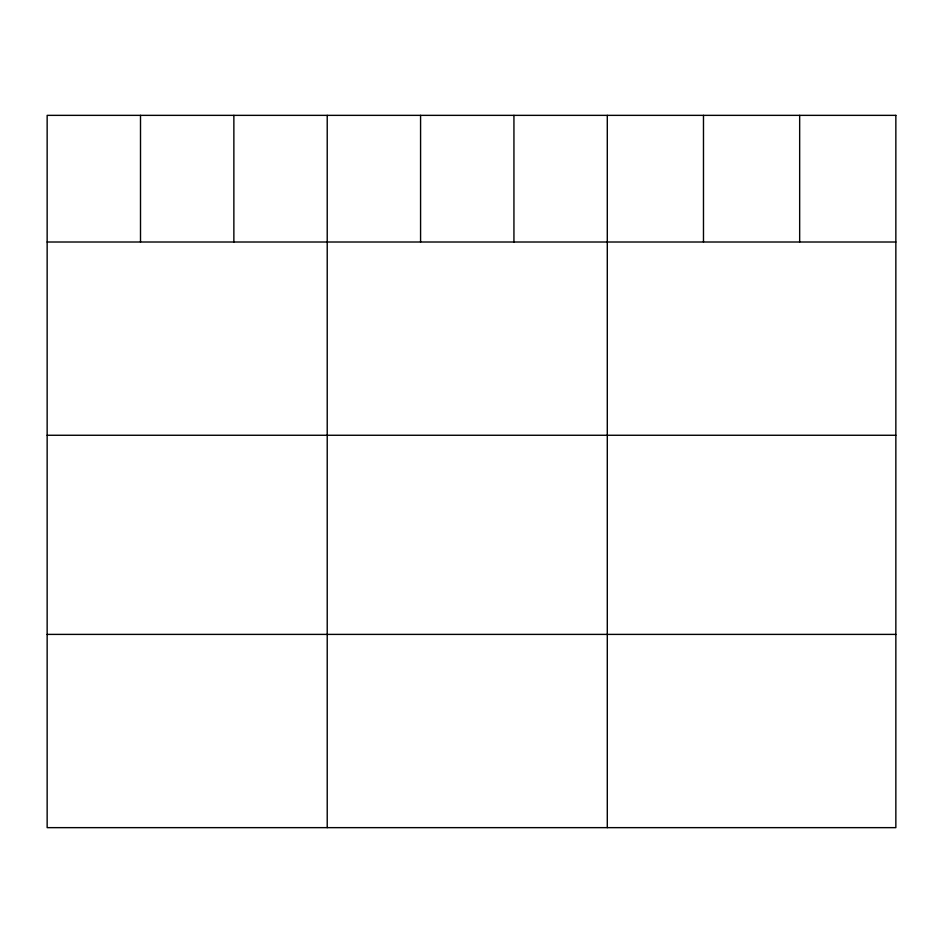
<?xml version="1.0" encoding="UTF-8"?>
<svg xmlns="http://www.w3.org/2000/svg" width="943" height="943" viewBox="0 0 943 943"><rect width="100%" height="100%" fill="white"/><g stroke="black" fill="none" stroke-linecap="round" stroke-linejoin="round"><path stroke-width="1.41" d="M47.15 242.009L895.85 242.009M47.15 435.265L895.85 435.265M47.15 634.391L895.85 634.391M799.664 115.352L799.664 242.009M703.478 115.352L703.478 242.009M607.292 115.352L607.292 827.648M513.935 115.352L513.935 242.009M420.578 115.352L420.578 242.009M327.221 115.352L327.221 827.648M233.864 115.352L233.864 242.009M140.507 115.352L140.507 242.009M895.85 115.352L47.15 115.352L47.15 827.648L895.85 827.648L895.85 115.352"/></g></svg>
